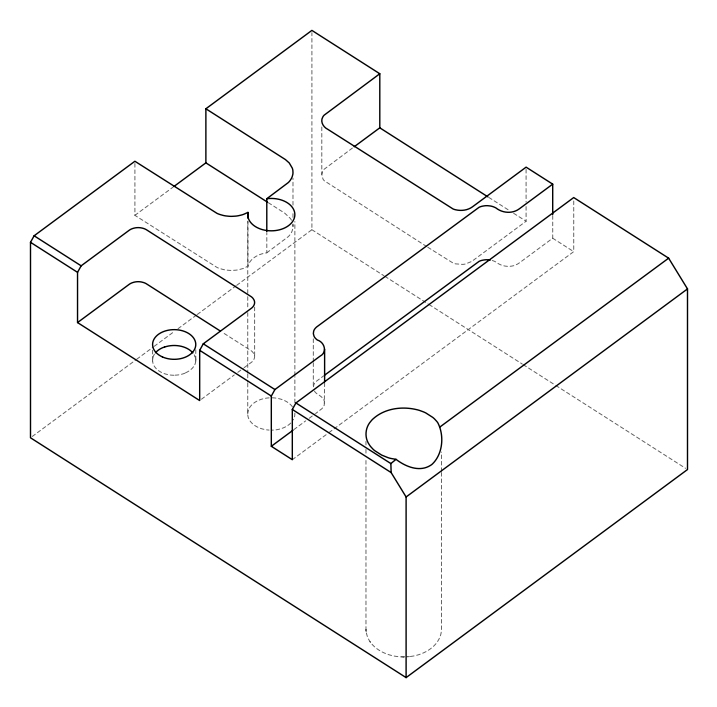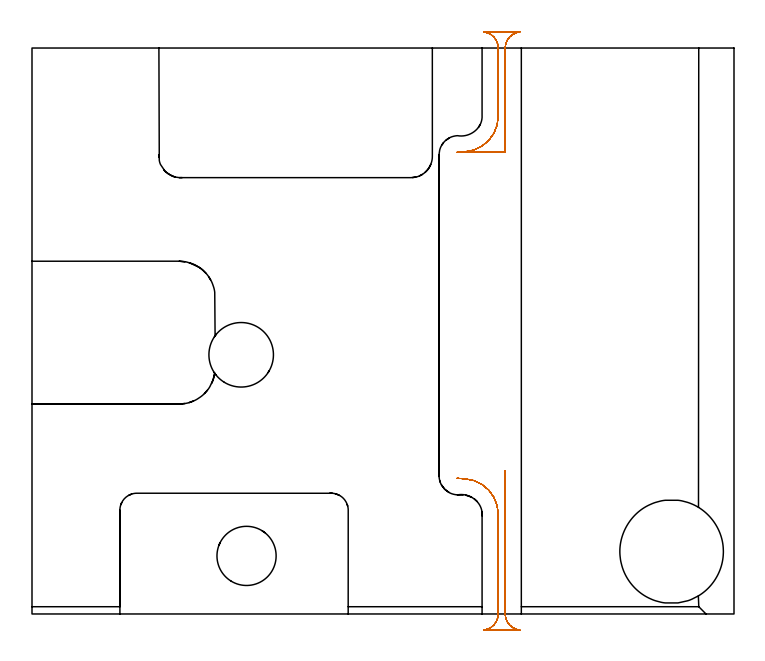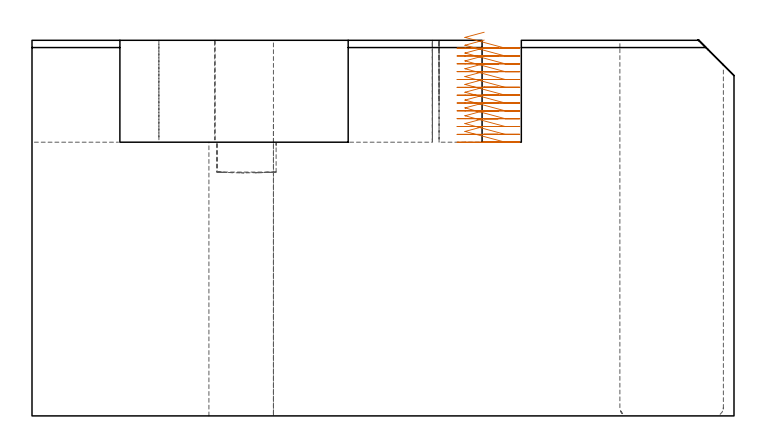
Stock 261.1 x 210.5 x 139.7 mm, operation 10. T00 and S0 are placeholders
(PLAN: 16 operations, 9 tool changes, 102.9 min)
(1 INDEXABLE_INSERT_DRILL_BLIND_HOLE_FROM_SOLID | STEP1POCKET | NXT0302_015 | 0.06 min | 18669 mm3)
(2 AREA_MILL | FG_CHAMFER_SURFACE | UGT0205_001 | 0.42 min | 127 mm3)
(3 AREA_MILL_1 | FG_CHAMFER_SURFACE_1 | UGT0205_001 | 0.55 min | 197 mm3)
(4 AREA_MILL_2 | FG_CHAMFER_SURFACE_2 | UGT0205_001 | 0.7 min | 265 mm3)
(5 AREA_MILL_3 | FG_CHAMFER_SURFACE_3 | UGT0205_001 | 8.28 min | 18047 mm3)
(6 MILL_OPEN_POCKET | POCKET_OPEN | UGT0201_094 | Follow Part, ap 5, ae 75% | 5.39 min | 134149 mm3)
(7 MILL_SLOT | SLOT_PARTIAL_RECTANGULAR | NXT0201_011 | Follow Part, ap 3, ae 75% | 21.18 min | 129422 mm3)
(8 MILL_SLOT_1 | SLOT_PARTIAL_RECTANGULAR_1 | NXT0201_011 | Follow Part, ap 3, ae 75% | 28.07 min | 184781 mm3)
(9 MILL_SLOT_2 | SLOT_PARTIAL_RECTANGULAR_2 | NXT0201_011 | Follow Part, ap 3, ae 75% | 14.32 min | 153508 mm3)
(10 MILL_RECTANGULAR_SLOT | SLOT_RECTANGULAR | NXT0201_011 | Follow Part, ap 3, ae 75% | 8.3 min | 44008 mm3)
(11 MILL_THROUGH_HOLE_FROM_SOLID_MATERIAL | STEP1HOLE_1 | NXT0201_007 | Circular | 13.67 min | 161379 mm3)
(12 SPOT_DRILL | STEP1HOLE | NXT0321_9005460120000 | 0.05 min | 177 mm3)
(13 DRILL_BLIND_HOLE_INTO_CENTER | STEP1HOLE | UGT0301_185 | 0.05 min | 173 mm3)
(14 GUN_DRILL_THROUGH_HOLE | STEP1HOLE | UGT0307_002 | 0.63 min | 3710 mm3)
(15 SPADE_DRILL_TO_ENLARGE_THROUGH_HOLE | STEP1HOLE | UGT0306_006 | 0.59 min | 22278 mm3)
(16 DRILL_TO_ENLARGE_THROUGH_HOLE | STEP1HOLE | UGT0301_057 | 0.6 min | 36001 mm3)
(TOOL NXT0302_015 | Index. Insert Drill 22mm [880-D2200L25-03] | D22 PA176 FL66 Z2)
(TOOL UGT0205_001 | Chamfer Mill 20 x 3 x 45 deg. | D20 FL50 Z2)
(TOOL UGT0201_094 | End mill 20 mm | D20 FL38 Z4)
(TOOL NXT0201_011 | ENDMILL 12mm [2P460-1200-NA 1630] | D12 FL38 Z6)
(TOOL NXT0201_007 | ENDMILL 25mm [R216.25-25050GCK54P 1620] | D25 R3 FL54 Z5)
(TOOL NXT0321_9005460120000 | NC Spot Drill, 142deg, 12mm, Carbide, Uncoated | D12 PA142 FL30 Z2)
(TOOL UGT0301_185 | Twist Drill 6.3 mm | D6.3 PA118 FL61 Z2)
(TOOL UGT0307_002 | Gun Drill 6 mm | D6 PA130 FL24 Z1)
(TOOL UGT0306_006 | Spade Drill 15.5mm | D15.5 PA132 FL10 Z2)
(TOOL UGT0301_057 | Twist Drill 24 mm | D24 PA118 FL160 Z2)
(OP 10 MILL_RECTANGULAR_SLOT)
G17 G21 G94 G90
T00 M6
G54
G17 G0 G90 X158.096 Y50.472 S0 M3
G43 Z149.7 H1
Z136.785
G94 G1 X161.089 Y50.27 F250.
G2 X173.4 Y37.1 R13.2 F500.
G1 Y0.
G2 X167.999 Y-5.97 R6.
G1 Y-6.
X181.401
Y-5.97
G2 X176. Y0. R6.
G1 Y50.308
Y53.308 F250.
G0 X158.096 Y50.472 Z133.869
G1 X161.089 Y50.27
G2 X173.4 Y37.1 R13.2 F500.
G1 Y0.
G2 X167.999 Y-5.97 R6.
G1 Y-6.
X181.401
Y-5.97
G2 X176. Y0. R6.
G1 Y50.276
Y53.276 F250.
G0 X158.096 Y50.472 Z130.954
G1 X161.089 Y50.27
G2 X173.4 Y37.1 R13.2 F500.
G1 Y0.
G2 X167.999 Y-5.97 R6.
G1 Y-6.
X181.401
Y-5.97
G2 X176. Y0. R6.
G1 Y50.276
Y53.276 F250.
G0 X158.096 Y50.472 Z128.038
G1 X161.089 Y50.27
G2 X173.4 Y37.1 R13.2 F500.
G1 Y0.
G2 X167.999 Y-5.97 R6.
G1 Y-6.
X181.401
Y-5.97
G2 X176. Y0. R6.
G1 Y50.308
Y53.308 F250.
G0 X158.096 Y50.472 Z125.123
G1 X161.089 Y50.27
G2 X173.4 Y37.1 R13.2 F500.
G1 Y0.
G2 X167.999 Y-5.97 R6.
G1 Y-6.
X181.401
Y-5.97
G2 X176. Y0. R6.
G1 Y50.309
Y53.309 F250.
G0 X158.096 Y50.472 Z122.208
G1 X161.089 Y50.27
G2 X173.4 Y37.1 R13.2 F500.
G1 Y0.
G2 X167.999 Y-5.97 R6.
G1 Y-6.
X181.401
Y-5.97
G2 X176. Y0. R6.
G1 Y50.309
Y53.309 F250.
G0 X158.096 Y50.472 Z119.292
G1 X161.089 Y50.27
G2 X173.4 Y37.1 R13.2 F500.
G1 Y0.
G2 X167.999 Y-5.97 R6.
G1 Y-6.
X181.401
Y-5.97
G2 X176. Y0. R6.
G1 Y50.308
Y53.308 F250.
G0 X158.096 Y50.472 Z116.377
G1 X161.089 Y50.27
G2 X173.4 Y37.1 R13.2 F500.
G1 Y0.
G2 X167.999 Y-5.97 R6.
G1 Y-6.
X181.401
Y-5.97
G2 X176. Y0. R6.
G1 Y50.312
Y53.312 F250.
G0 X158.096 Y50.472 Z113.462
G1 X161.089 Y50.27
G2 X173.4 Y37.1 R13.2 F500.
G1 Y0.
G2 X167.999 Y-5.97 R6.
G1 Y-6.
X181.401
Y-5.97
G2 X176. Y0. R6.
G1 Y50.312
Y53.312 F250.
G0 X158.096 Y50.472 Z110.546
G1 X161.089 Y50.27
G2 X173.4 Y37.1 R13.2 F500.
G1 Y0.
G2 X167.999 Y-5.97 R6.
G1 Y-6.
X181.401
Y-5.97
G2 X176. Y0. R6.
G1 Y50.308
Y53.308 F250.
G0 X158.096 Y50.472 Z107.631
G1 X161.089 Y50.27
G2 X173.4 Y37.1 R13.2 F500.
G1 Y0.
G2 X167.999 Y-5.97 R6.
G1 Y-6.
X181.401
Y-5.97
G2 X176. Y0. R6.
G1 Y50.308
Y53.308 F250.
G0 X158.096 Y50.472 Z104.715
G1 X161.089 Y50.27
G2 X173.4 Y37.1 R13.2 F500.
G1 Y0.
G2 X167.999 Y-5.97 R6.
G1 Y-6.
X181.401
Y-5.97
G2 X176. Y0. R6.
G1 Y50.308
Y53.308 F250.
G0 X158.096 Y50.472 Z101.8
G1 X161.089 Y50.27
G2 X173.4 Y37.1 R13.2 F500.
G1 Y0.
G2 X167.999 Y-5.97 R6.
G1 Y-6.
X181.401
Y-5.97
G2 X176. Y0. R6.
G1 Y50.308
Y53.308 F250.
G0 Z149.7
X168.195 Y171.9
Z142.7
G1 X161.089 Z140.796
Y171.93 Z140.788
Y171.9 Z140.78
X175.873 Z136.819
X176. Y171.894 Z136.785
Y210.5 F500.
G2 X181.401 Y216.47 R6.
G1 Y216.5
X167.999
Y216.47
G2 X173.4 Y210.5 R6.
G1 Y185.1
G2 X161.089 Y171.93 R13.2
G1 X158.096 Y171.728 F250.
G0 X168.195 Y171.9 Z139.785
G1 X161.089 Z137.881
Y171.93 Z137.873
Y171.9 Z137.864
X176. Y171.894 Z133.869
Y210.5 F500.
G2 X181.401 Y216.47 R6.
G1 Y216.5
X167.999
Y216.47
G2 X173.4 Y210.5 R6.
G1 Y185.1
G2 X161.089 Y171.93 R13.2
G1 X158.096 Y171.728 F250.
G0 X168.195 Y171.9 Z136.869
G1 X161.089 Z134.965
Y171.93 Z134.957
Y171.9 Z134.949
X175.873 Z130.988
X176. Y171.894 Z130.954
Y210.5 F500.
G2 X181.401 Y216.47 R6.
G1 Y216.5
X167.999
Y216.47
G2 X173.4 Y210.5 R6.
G1 Y185.1
G2 X161.089 Y171.93 R13.2
G1 X158.096 Y171.728 F250.
G0 X168.195 Y171.9 Z133.954
G1 X161.089 Z132.05
Y171.93 Z132.042
Y171.9 Z132.034
X175.873 Z128.072
X176. Y171.894 Z128.038
Y210.5 F500.
G2 X181.401 Y216.47 R6.
G1 Y216.5
X167.999
Y216.47
G2 X173.4 Y210.5 R6.
G1 Y185.1
G2 X161.089 Y171.93 R13.2
G1 X158.096 Y171.728 F250.
G0 X168.195 Y171.9 Z131.038
G1 X161.089 Z129.134
Y171.93 Z129.126
Y171.9 Z129.118
X175.873 Z125.157
X176. Y171.894 Z125.123
Y210.5 F500.
G2 X181.401 Y216.47 R6.
G1 Y216.5
X167.999
Y216.47
G2 X173.4 Y210.5 R6.
G1 Y185.1
G2 X161.089 Y171.93 R13.2
G1 X158.096 Y171.728 F250.
G0 X168.195 Y171.9 Z128.123
G1 X161.089 Z126.219
Y171.93 Z126.211
Y171.9 Z126.203
X175.873 Z122.242
X176. Y171.894 Z122.208
Y210.5 F500.
G2 X181.401 Y216.47 R6.
G1 Y216.5
X167.999
Y216.47
G2 X173.4 Y210.5 R6.
G1 Y185.1
G2 X161.089 Y171.93 R13.2
G1 X158.096 Y171.728 F250.
G0 X168.195 Y171.9 Z125.208
G1 X161.089 Z123.304
Y171.93 Z123.296
Y171.9 Z123.288
X175.873 Z119.326
X176. Y171.894 Z119.292
Y210.5 F500.
G2 X181.401 Y216.47 R6.
G1 Y216.5
X167.999
Y216.47
G2 X173.4 Y210.5 R6.
G1 Y185.1
G2 X161.089 Y171.93 R13.2
G1 X158.096 Y171.728 F250.
G0 X168.195 Y171.9 Z122.292
G1 X161.089 Z120.388
Y171.93 Z120.38
Y171.9 Z120.372
X175.873 Z116.411
X176. Y171.894 Z116.377
Y210.5 F500.
G2 X181.401 Y216.47 R6.
G1 Y216.5
X167.999
Y216.47
G2 X173.4 Y210.5 R6.
G1 Y185.1
G2 X161.089 Y171.93 R13.2
G1 X158.096 Y171.728 F250.
G0 X168.195 Y171.9 Z119.377
G1 X161.089 Z117.473
Y171.93 Z117.465
Y171.9 Z117.457
X175.873 Z113.496
X176. Y171.894 Z113.462
Y210.5 F500.
G2 X181.401 Y216.47 R6.
G1 Y216.5
X167.999
Y216.47
G2 X173.4 Y210.5 R6.
G1 Y185.1
G2 X161.089 Y171.93 R13.2
G1 X158.096 Y171.728 F250.
G0 X168.195 Y171.9 Z116.462
G1 X161.089 Z114.558
Y171.93 Z114.55
Y171.9 Z114.541
X175.873 Z110.58
X176. Y171.894 Z110.546
Y210.5 F500.
G2 X181.401 Y216.47 R6.
G1 Y216.5
X167.999
Y216.47
G2 X173.4 Y210.5 R6.
G1 Y185.1
G2 X161.089 Y171.93 R13.2
G1 X158.096 Y171.728 F250.
G0 X168.195 Y171.9 Z113.546
G1 X161.089 Z111.642
Y171.93 Z111.634
Y171.9 Z111.626
X175.873 Z107.665
X176. Y171.894 Z107.631
Y210.5 F500.
G2 X181.401 Y216.47 R6.
G1 Y216.5
X167.999
Y216.47
G2 X173.4 Y210.5 R6.
G1 Y185.1
G2 X161.089 Y171.93 R13.2
G1 X158.096 Y171.728 F250.
G0 X168.195 Y171.9 Z110.631
G1 X161.089 Z108.727
Y171.93 Z108.719
Y171.9 Z108.711
X175.873 Z104.749
X176. Y171.894 Z104.715
Y210.5 F500.
G2 X181.401 Y216.47 R6.
G1 Y216.5
X167.999
Y216.47
G2 X173.4 Y210.5 R6.
G1 Y185.1
G2 X161.089 Y171.93 R13.2
G1 X158.096 Y171.728 F250.
G0 X168.195 Y171.9 Z107.715
G1 X161.089 Z105.811
Y171.93 Z105.803
Y171.9 Z105.795
X175.873 Z101.834
X176. Y171.894 Z101.8
Y210.5 F500.
G2 X181.401 Y216.47 R6.
G1 Y216.5
X167.999
Y216.47
G2 X173.4 Y210.5 R6.
G1 Y185.1
G2 X161.089 Y171.93 R13.2
G1 X158.096 Y171.728 F250.
G0 Z149.7
M5
M2
